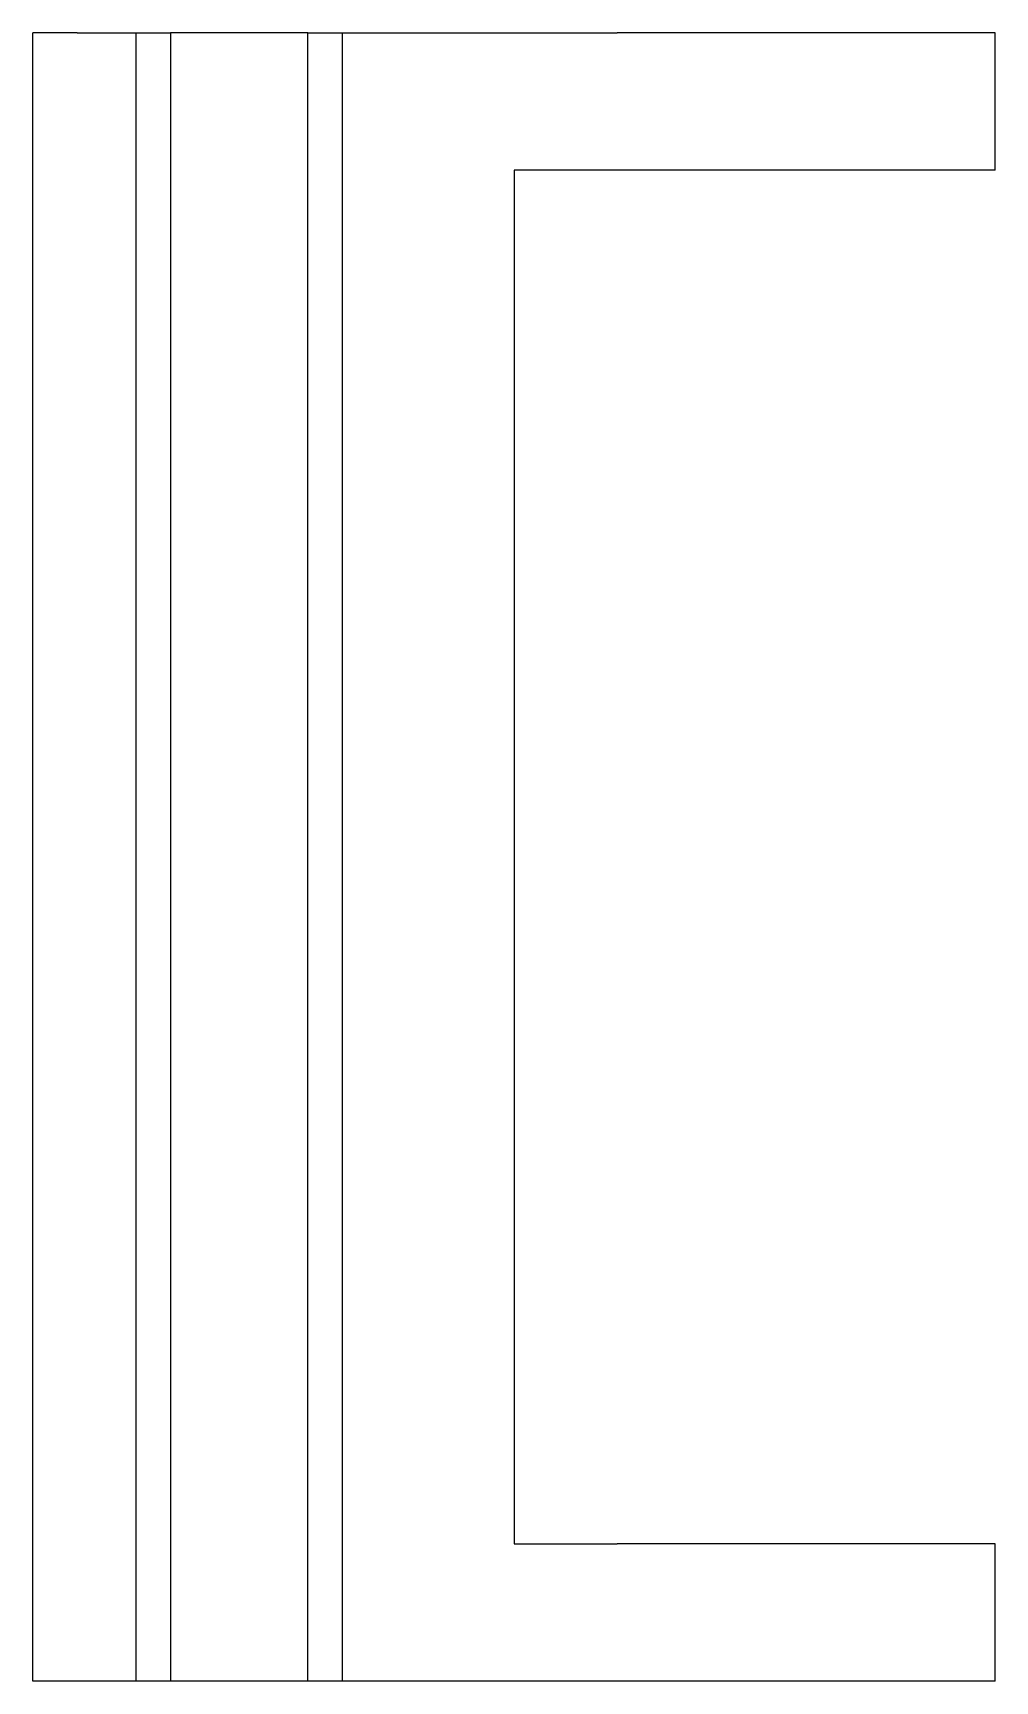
# Model space of a CAD drawing. Header units: metres. Extents: x -28 to 0, y -48 to 0.
import ezdxf

# ---------------------------------------------------------------- set-up
doc = ezdxf.new("R2010")
doc.units = ezdxf.units.M

msp = doc.modelspace()

# ---------------------------------------------------------------- linework, layer by layer
for points in [[(-28, -48), (-28, -47.04), (-28, -46.08), (-28, -45.12), (-28, -44.16), (-28, -43.2), (-28, -42.24), (-28, -41.28), (-28, -40.32), (-28, -39.36), (-28, -38.4), (-28, -37.44), (-28, -36.48), (-28, -35.52), (-28, -34.56), (-28, -33.6), (-28, -32.64), (-28, -31.68), (-28, -30.72), (-28, -29.76), (-28, -28.8), (-28, -27.84), (-28, -26.88), (-28, -25.92), (-28, -24.96), (-28, -24), (-28, -23.04), (-28, -22.08), (-28, -21.12), (-28, -20.16), (-28, -19.2), (-28, -18.24), (-28, -17.28), (-28, -16.32), (-28, -15.36), (-28, -14.4), (-28, -13.44), (-28, -12.48), (-28, -11.52), (-28, -10.56), (-28, -9.6), (-28, -8.64), (-28, -7.68), (-28, -6.72), (-28, -5.76), (-28, -4.8), (-28, -3.84), (-28, -2.88), (-28, -1.92), (-28, -0.96), (-28, 0)], [(-26.714, 0), (-26.762, 0), (-26.81, 0), (-26.858, 0), (-26.905, 0), (-26.95, 0), (-26.995, 0), (-27.04, 0), (-27.082, 0), (-27.123, 0), (-27.165, 0), (-27.206, 0), (-27.244, 0), (-27.283, 0), (-27.321, 0), (-27.357, 0), (-27.392, 0), (-27.427, 0), (-27.461, 0), (-27.493, 0), (-27.524, 0), (-27.556, 0), (-27.586, 0), (-27.613, 0), (-27.641, 0), (-27.669, 0), (-27.694, 0), (-27.718, 0), (-27.743, 0), (-27.765, 0), (-27.786, 0), (-27.807, 0), (-27.828, 0), (-27.845, 0), (-27.862, 0), (-27.879, 0), (-27.895, 0), (-27.908, 0), (-27.922, 0), (-27.935, 0), (-27.946, 0), (-27.955, 0), (-27.965, 0), (-27.974, 0), (-27.979, 0), (-27.985, 0), (-27.991, 0), (-27.994, 0), (-27.996, 0), (-27.998, 0), (-28, 0)], [(-26.714, 0), (-26.65, 0), (-26.586, 0), (-26.522, 0), (-26.46, 0), (-26.4, 0), (-26.34, 0), (-26.281, 0), (-26.224, 0), (-26.169, 0), (-26.113, 0), (-26.059, 0), (-26.008, 0), (-25.957, 0), (-25.905, 0), (-25.857, 0), (-25.811, 0), (-25.764, 0), (-25.718, 0), (-25.676, 0), (-25.634, 0), (-25.592, 0), (-25.553, 0), (-25.515, 0), (-25.478, 0), (-25.441, 0), (-25.408, 0), (-25.376, 0), (-25.343, 0), (-25.313, 0), (-25.285, 0), (-25.257, 0), (-25.23, 0), (-25.206, 0), (-25.184, 0), (-25.161, 0), (-25.14, 0), (-25.122, 0), (-25.104, 0), (-25.087, 0), (-25.073, 0), (-25.06, 0), (-25.047, 0), (-25.035, 0), (-25.028, 0), (-25.02, 0), (-25.012, 0), (-25.008, 0), (-25.005, 0), (-25.003, 0), (-25, 0)], [(-25, -48), (-25, -47.04), (-25, -46.08), (-25, -45.12), (-25, -44.16), (-25, -43.2), (-25, -42.24), (-25, -41.28), (-25, -40.32), (-25, -39.36), (-25, -38.4), (-25, -37.44), (-25, -36.48), (-25, -35.52), (-25, -34.56), (-25, -33.6), (-25, -32.64), (-25, -31.68), (-25, -30.72), (-25, -29.76), (-25, -28.8), (-25, -27.84), (-25, -26.88), (-25, -25.92), (-25, -24.96), (-25, -24), (-25, -23.04), (-25, -22.08), (-25, -21.12), (-25, -20.16), (-25, -19.2), (-25, -18.24), (-25, -17.28), (-25, -16.32), (-25, -15.36), (-25, -14.4), (-25, -13.44), (-25, -12.48), (-25, -11.52), (-25, -10.56), (-25, -9.6), (-25, -8.64), (-25, -7.68), (-25, -6.72), (-25, -5.76), (-25, -4.8), (-25, -3.84), (-25, -2.88), (-25, -1.92), (-25, -0.96), (-25, 0)], [(-25, 0), (-24.98, 0), (-24.96, 0), (-24.94, 0), (-24.92, 0), (-24.9, 0), (-24.88, 0), (-24.86, 0), (-24.84, 0), (-24.82, 0), (-24.8, 0), (-24.78, 0), (-24.76, 0), (-24.74, 0), (-24.72, 0), (-24.7, 0), (-24.68, 0), (-24.66, 0), (-24.64, 0), (-24.62, 0), (-24.6, 0), (-24.58, 0), (-24.56, 0), (-24.54, 0), (-24.52, 0), (-24.5, 0), (-24.48, 0), (-24.46, 0), (-24.44, 0), (-24.42, 0), (-24.4, 0), (-24.38, 0), (-24.36, 0), (-24.34, 0), (-24.32, 0), (-24.3, 0), (-24.28, 0), (-24.26, 0), (-24.24, 0), (-24.22, 0), (-24.2, 0), (-24.18, 0), (-24.16, 0), (-24.14, 0), (-24.12, 0), (-24.1, 0), (-24.08, 0), (-24.06, 0), (-24.04, 0), (-24.02, 0), (-24, 0)], [(-20, 0), (-20.08, 0), (-20.16, 0), (-20.24, 0), (-20.32, 0), (-20.4, 0), (-20.48, 0), (-20.56, 0), (-20.64, 0), (-20.72, 0), (-20.8, 0), (-20.88, 0), (-20.96, 0), (-21.04, 0), (-21.12, 0), (-21.2, 0), (-21.28, 0), (-21.36, 0), (-21.44, 0), (-21.52, 0), (-21.6, 0), (-21.68, 0), (-21.76, 0), (-21.84, 0), (-21.92, 0), (-22, 0), (-22.08, 0), (-22.16, 0), (-22.24, 0), (-22.32, 0), (-22.4, 0), (-22.48, 0), (-22.56, 0), (-22.64, 0), (-22.72, 0), (-22.8, 0), (-22.88, 0), (-22.96, 0), (-23.04, 0), (-23.12, 0), (-23.2, 0), (-23.28, 0), (-23.36, 0), (-23.44, 0), (-23.52, 0), (-23.6, 0), (-23.68, 0), (-23.76, 0), (-23.84, 0), (-23.92, 0), (-24, 0)], [(-24, 0), (-24, -0.96), (-24, -1.92), (-24, -2.88), (-24, -3.84), (-24, -4.8), (-24, -5.76), (-24, -6.72), (-24, -7.68), (-24, -8.64), (-24, -9.6), (-24, -10.56), (-24, -11.52), (-24, -12.48), (-24, -13.44), (-24, -14.4), (-24, -15.36), (-24, -16.32), (-24, -17.28), (-24, -18.24), (-24, -19.2), (-24, -20.16), (-24, -21.12), (-24, -22.08), (-24, -23.04), (-24, -24), (-24, -24.96), (-24, -25.92), (-24, -26.88), (-24, -27.84), (-24, -28.8), (-24, -29.76), (-24, -30.72), (-24, -31.68), (-24, -32.64), (-24, -33.6), (-24, -34.56), (-24, -35.52), (-24, -36.48), (-24, -37.44), (-24, -38.4), (-24, -39.36), (-24, -40.32), (-24, -41.28), (-24, -42.24), (-24, -43.2), (-24, -44.16), (-24, -45.12), (-24, -46.08), (-24, -47.04), (-24, -48)], [(-20, -48), (-20, -47.04), (-20, -46.08), (-20, -45.12), (-20, -44.16), (-20, -43.2), (-20, -42.24), (-20, -41.28), (-20, -40.32), (-20, -39.36), (-20, -38.4), (-20, -37.44), (-20, -36.48), (-20, -35.52), (-20, -34.56), (-20, -33.6), (-20, -32.64), (-20, -31.68), (-20, -30.72), (-20, -29.76), (-20, -28.8), (-20, -27.84), (-20, -26.88), (-20, -25.92), (-20, -24.96), (-20, -24), (-20, -23.04), (-20, -22.08), (-20, -21.12), (-20, -20.16), (-20, -19.2), (-20, -18.24), (-20, -17.28), (-20, -16.32), (-20, -15.36), (-20, -14.4), (-20, -13.44), (-20, -12.48), (-20, -11.52), (-20, -10.56), (-20, -9.6), (-20, -8.64), (-20, -7.68), (-20, -6.72), (-20, -5.76), (-20, -4.8), (-20, -3.84), (-20, -2.88), (-20, -1.92), (-20, -0.96), (-20, 0)], [(-20, 0), (-19.98, 0), (-19.96, 0), (-19.94, 0), (-19.92, 0), (-19.9, 0), (-19.88, 0), (-19.86, 0), (-19.84, 0), (-19.82, 0), (-19.8, 0), (-19.78, 0), (-19.76, 0), (-19.74, 0), (-19.72, 0), (-19.7, 0), (-19.68, 0), (-19.66, 0), (-19.64, 0), (-19.62, 0), (-19.6, 0), (-19.58, 0), (-19.56, 0), (-19.54, 0), (-19.52, 0), (-19.5, 0), (-19.48, 0), (-19.46, 0), (-19.44, 0), (-19.42, 0), (-19.4, 0), (-19.38, 0), (-19.36, 0), (-19.34, 0), (-19.32, 0), (-19.3, 0), (-19.28, 0), (-19.26, 0), (-19.24, 0), (-19.22, 0), (-19.2, 0), (-19.18, 0), (-19.16, 0), (-19.14, 0), (-19.12, 0), (-19.1, 0), (-19.08, 0), (-19.06, 0), (-19.04, 0), (-19.02, 0), (-19, 0)], [(-19, 0), (-19, -0.96), (-19, -1.92), (-19, -2.88), (-19, -3.84), (-19, -4.8), (-19, -5.76), (-19, -6.72), (-19, -7.68), (-19, -8.64), (-19, -9.6), (-19, -10.56), (-19, -11.52), (-19, -12.48), (-19, -13.44), (-19, -14.4), (-19, -15.36), (-19, -16.32), (-19, -17.28), (-19, -18.24), (-19, -19.2), (-19, -20.16), (-19, -21.12), (-19, -22.08), (-19, -23.04), (-19, -24), (-19, -24.96), (-19, -25.92), (-19, -26.88), (-19, -27.84), (-19, -28.8), (-19, -29.76), (-19, -30.72), (-19, -31.68), (-19, -32.64), (-19, -33.6), (-19, -34.56), (-19, -35.52), (-19, -36.48), (-19, -37.44), (-19, -38.4), (-19, -39.36), (-19, -40.32), (-19, -41.28), (-19, -42.24), (-19, -43.2), (-19, -44.16), (-19, -45.12), (-19, -46.08), (-19, -47.04), (-19, -48)], [(-19, 0), (-18.986, 0), (-18.972, 0), (-18.958, 0), (-18.932, 0), (-18.89, 0), (-18.848, 0), (-18.805, 0), (-18.74, 0), (-18.67, 0), (-18.601, 0), (-18.524, 0), (-18.427, 0), (-18.331, 0), (-18.235, 0), (-18.121, 0), (-17.999, 0), (-17.878, 0), (-17.753, 0), (-17.608, 0), (-17.462, 0), (-17.317, 0), (-17.159, 0), (-16.992, 0), (-16.824, 0), (-16.657, 0), (-16.47, 0), (-16.282, 0), (-16.095, 0), (-15.9, 0), (-15.695, 0), (-15.49, 0), (-15.286, 0), (-15.068, 0), (-14.848, 0), (-14.628, 0), (-14.405, 0), (-14.173, 0), (-13.941, 0), (-13.709, 0), (-13.47, 0), (-13.228, 0), (-12.987, 0), (-12.745, 0), (-12.497, 0), (-12.249, 0), (-12.002, 0), (-11.752, 0), (-11.502, 0), (-11.251, 0), (-11, 0)], [(-5, 0), (-5.12, 0), (-5.24, 0), (-5.36, 0), (-5.48, 0), (-5.6, 0), (-5.72, 0), (-5.84, 0), (-5.96, 0), (-6.08, 0), (-6.2, 0), (-6.32, 0), (-6.44, 0), (-6.56, 0), (-6.68, 0), (-6.8, 0), (-6.92, 0), (-7.04, 0), (-7.16, 0), (-7.28, 0), (-7.4, 0), (-7.52, 0), (-7.64, 0), (-7.76, 0), (-7.88, 0), (-8, 0), (-8.12, 0), (-8.24, 0), (-8.36, 0), (-8.48, 0), (-8.6, 0), (-8.72, 0), (-8.84, 0), (-8.96, 0), (-9.08, 0), (-9.2, 0), (-9.32, 0), (-9.44, 0), (-9.56, 0), (-9.68, 0), (-9.8, 0), (-9.92, 0), (-10.04, 0), (-10.16, 0), (-10.28, 0), (-10.4, 0), (-10.52, 0), (-10.64, 0), (-10.76, 0), (-10.88, 0), (-11, 0)], [(0, 0), (-0.009, 0), (-0.018, 0), (-0.026, 0), (-0.043, 0), (-0.069, 0), (-0.095, 0), (-0.122, 0), (-0.163, 0), (-0.206, 0), (-0.25, 0), (-0.298, 0), (-0.358, 0), (-0.418, 0), (-0.478, 0), (-0.549, 0), (-0.625, 0), (-0.701, 0), (-0.779, 0), (-0.87, 0), (-0.961, 0), (-1.052, 0), (-1.151, 0), (-1.255, 0), (-1.36, 0), (-1.464, 0), (-1.582, 0), (-1.699, 0), (-1.816, 0), (-1.937, 0), (-2.065, 0), (-2.194, 0), (-2.322, 0), (-2.458, 0), (-2.595, 0), (-2.732, 0), (-2.872, 0), (-3.017, 0), (-3.162, 0), (-3.307, 0), (-3.456, 0), (-3.607, 0), (-3.758, 0), (-3.91, 0), (-4.064, 0), (-4.219, 0), (-4.374, 0), (-4.53, 0), (-4.686, 0), (-4.843, 0), (-5, 0)], [(0, -4), (0, -3.92), (0, -3.84), (0, -3.76), (0, -3.68), (0, -3.6), (0, -3.52), (0, -3.44), (0, -3.36), (0, -3.28), (0, -3.2), (0, -3.12), (0, -3.04), (0, -2.96), (0, -2.88), (0, -2.8), (0, -2.72), (0, -2.64), (0, -2.56), (0, -2.48), (0, -2.4), (0, -2.32), (0, -2.24), (0, -2.16), (0, -2.08), (0, -2), (0, -1.92), (0, -1.84), (0, -1.76), (0, -1.68), (0, -1.6), (0, -1.52), (0, -1.44), (0, -1.36), (0, -1.28), (0, -1.2), (0, -1.12), (0, -1.04), (0, -0.96), (0, -0.88), (0, -0.8), (0, -0.72), (0, -0.64), (0, -0.56), (0, -0.48), (0, -0.4), (0, -0.32), (0, -0.24), (0, -0.16), (0, -0.08), (0, 0)], [(-11, -4), (-11.061, -4), (-11.123, -4), (-11.184, -4), (-11.246, -4), (-11.307, -4), (-11.369, -4), (-11.43, -4), (-11.492, -4), (-11.553, -4), (-11.614, -4), (-11.676, -4), (-11.737, -4), (-11.798, -4), (-11.859, -4), (-11.92, -4), (-11.981, -4), (-12.043, -4), (-12.104, -4), (-12.164, -4), (-12.225, -4), (-12.286, -4), (-12.347, -4), (-12.407, -4), (-12.468, -4), (-12.528, -4), (-12.588, -4), (-12.649, -4), (-12.709, -4), (-12.769, -4), (-12.829, -4), (-12.888, -4), (-12.948, -4), (-13.008, -4), (-13.067, -4), (-13.127, -4), (-13.186, -4), (-13.245, -4), (-13.304, -4), (-13.363, -4), (-13.421, -4), (-13.48, -4), (-13.538, -4), (-13.597, -4), (-13.655, -4), (-13.713, -4), (-13.77, -4), (-13.828, -4), (-13.885, -4), (-13.943, -4), (-14, -4)], [(-14, -4), (-14, -4.8), (-14, -5.6), (-14, -6.4), (-14, -7.2), (-14, -8), (-14, -8.8), (-14, -9.6), (-14, -10.4), (-14, -11.2), (-14, -12), (-14, -12.8), (-14, -13.6), (-14, -14.4), (-14, -15.2), (-14, -16), (-14, -16.8), (-14, -17.6), (-14, -18.4), (-14, -19.2), (-14, -20), (-14, -20.8), (-14, -21.6), (-14, -22.4), (-14, -23.2), (-14, -24), (-14, -24.8), (-14, -25.6), (-14, -26.4), (-14, -27.2), (-14, -28), (-14, -28.8), (-14, -29.6), (-14, -30.4), (-14, -31.2), (-14, -32), (-14, -32.8), (-14, -33.6), (-14, -34.4), (-14, -35.2), (-14, -36), (-14, -36.8), (-14, -37.6), (-14, -38.4), (-14, -39.2), (-14, -40), (-14, -40.8), (-14, -41.6), (-14, -42.4), (-14, -43.2), (-14, -44)], [(-5, -4), (-5.12, -4), (-5.24, -4), (-5.36, -4), (-5.48, -4), (-5.6, -4), (-5.72, -4), (-5.84, -4), (-5.96, -4), (-6.08, -4), (-6.2, -4), (-6.32, -4), (-6.44, -4), (-6.56, -4), (-6.68, -4), (-6.8, -4), (-6.92, -4), (-7.04, -4), (-7.16, -4), (-7.28, -4), (-7.4, -4), (-7.52, -4), (-7.64, -4), (-7.76, -4), (-7.88, -4), (-8, -4), (-8.12, -4), (-8.24, -4), (-8.36, -4), (-8.48, -4), (-8.6, -4), (-8.72, -4), (-8.84, -4), (-8.96, -4), (-9.08, -4), (-9.2, -4), (-9.32, -4), (-9.44, -4), (-9.56, -4), (-9.68, -4), (-9.8, -4), (-9.92, -4), (-10.04, -4), (-10.16, -4), (-10.28, -4), (-10.4, -4), (-10.52, -4), (-10.64, -4), (-10.76, -4), (-10.88, -4), (-11, -4)], [(0, -4), (-0.009, -4), (-0.018, -4), (-0.026, -4), (-0.043, -4), (-0.069, -4), (-0.095, -4), (-0.122, -4), (-0.163, -4), (-0.206, -4), (-0.25, -4), (-0.298, -4), (-0.358, -4), (-0.418, -4), (-0.478, -4), (-0.549, -4), (-0.625, -4), (-0.701, -4), (-0.779, -4), (-0.87, -4), (-0.961, -4), (-1.052, -4), (-1.151, -4), (-1.255, -4), (-1.36, -4), (-1.464, -4), (-1.582, -4), (-1.699, -4), (-1.816, -4), (-1.937, -4), (-2.065, -4), (-2.194, -4), (-2.322, -4), (-2.458, -4), (-2.595, -4), (-2.732, -4), (-2.872, -4), (-3.017, -4), (-3.162, -4), (-3.307, -4), (-3.456, -4), (-3.607, -4), (-3.758, -4), (-3.91, -4), (-4.064, -4), (-4.219, -4), (-4.374, -4), (-4.53, -4), (-4.686, -4), (-4.843, -4), (-5, -4)], [(-14, -44), (-13.943, -44), (-13.885, -44), (-13.828, -44), (-13.77, -44), (-13.713, -44), (-13.655, -44), (-13.597, -44), (-13.538, -44), (-13.48, -44), (-13.421, -44), (-13.363, -44), (-13.304, -44), (-13.245, -44), (-13.186, -44), (-13.127, -44), (-13.067, -44), (-13.008, -44), (-12.948, -44), (-12.888, -44), (-12.829, -44), (-12.769, -44), (-12.709, -44), (-12.649, -44), (-12.588, -44), (-12.528, -44), (-12.468, -44), (-12.407, -44), (-12.347, -44), (-12.286, -44), (-12.225, -44), (-12.164, -44), (-12.104, -44), (-12.043, -44), (-11.981, -44), (-11.92, -44), (-11.859, -44), (-11.798, -44), (-11.737, -44), (-11.676, -44), (-11.614, -44), (-11.553, -44), (-11.492, -44), (-11.43, -44), (-11.369, -44), (-11.307, -44), (-11.246, -44), (-11.184, -44), (-11.123, -44), (-11.061, -44), (-11, -44)], [(-5, -44), (-5.12, -44), (-5.24, -44), (-5.36, -44), (-5.48, -44), (-5.6, -44), (-5.72, -44), (-5.84, -44), (-5.96, -44), (-6.08, -44), (-6.2, -44), (-6.32, -44), (-6.44, -44), (-6.56, -44), (-6.68, -44), (-6.8, -44), (-6.92, -44), (-7.04, -44), (-7.16, -44), (-7.28, -44), (-7.4, -44), (-7.52, -44), (-7.64, -44), (-7.76, -44), (-7.88, -44), (-8, -44), (-8.12, -44), (-8.24, -44), (-8.36, -44), (-8.48, -44), (-8.6, -44), (-8.72, -44), (-8.84, -44), (-8.96, -44), (-9.08, -44), (-9.2, -44), (-9.32, -44), (-9.44, -44), (-9.56, -44), (-9.68, -44), (-9.8, -44), (-9.92, -44), (-10.04, -44), (-10.16, -44), (-10.28, -44), (-10.4, -44), (-10.52, -44), (-10.64, -44), (-10.76, -44), (-10.88, -44), (-11, -44)], [(0, -44), (-0.009, -44), (-0.018, -44), (-0.026, -44), (-0.043, -44), (-0.069, -44), (-0.095, -44), (-0.122, -44), (-0.163, -44), (-0.206, -44), (-0.25, -44), (-0.298, -44), (-0.358, -44), (-0.418, -44), (-0.478, -44), (-0.549, -44), (-0.625, -44), (-0.701, -44), (-0.779, -44), (-0.87, -44), (-0.961, -44), (-1.052, -44), (-1.151, -44), (-1.255, -44), (-1.36, -44), (-1.464, -44), (-1.582, -44), (-1.699, -44), (-1.816, -44), (-1.937, -44), (-2.065, -44), (-2.194, -44), (-2.322, -44), (-2.458, -44), (-2.595, -44), (-2.732, -44), (-2.872, -44), (-3.017, -44), (-3.162, -44), (-3.307, -44), (-3.456, -44), (-3.607, -44), (-3.758, -44), (-3.91, -44), (-4.064, -44), (-4.219, -44), (-4.374, -44), (-4.53, -44), (-4.686, -44), (-4.843, -44), (-5, -44)], [(0, -48), (0, -47.92), (0, -47.84), (0, -47.76), (0, -47.68), (0, -47.6), (0, -47.52), (0, -47.44), (0, -47.36), (0, -47.28), (0, -47.2), (0, -47.12), (0, -47.04), (0, -46.96), (0, -46.88), (0, -46.8), (0, -46.72), (0, -46.64), (0, -46.56), (0, -46.48), (0, -46.4), (0, -46.32), (0, -46.24), (0, -46.16), (0, -46.08), (0, -46), (0, -45.92), (0, -45.84), (0, -45.76), (0, -45.68), (0, -45.6), (0, -45.52), (0, -45.44), (0, -45.36), (0, -45.28), (0, -45.2), (0, -45.12), (0, -45.04), (0, -44.96), (0, -44.88), (0, -44.8), (0, -44.72), (0, -44.64), (0, -44.56), (0, -44.48), (0, -44.4), (0, -44.32), (0, -44.24), (0, -44.16), (0, -44.08), (0, -44)], [(-26.714, -48), (-26.762, -48), (-26.81, -48), (-26.858, -48), (-26.905, -48), (-26.95, -48), (-26.995, -48), (-27.04, -48), (-27.082, -48), (-27.123, -48), (-27.165, -48), (-27.206, -48), (-27.244, -48), (-27.283, -48), (-27.321, -48), (-27.357, -48), (-27.392, -48), (-27.427, -48), (-27.461, -48), (-27.493, -48), (-27.524, -48), (-27.556, -48), (-27.586, -48), (-27.613, -48), (-27.641, -48), (-27.669, -48), (-27.694, -48), (-27.718, -48), (-27.743, -48), (-27.765, -48), (-27.786, -48), (-27.807, -48), (-27.828, -48), (-27.845, -48), (-27.862, -48), (-27.879, -48), (-27.895, -48), (-27.908, -48), (-27.922, -48), (-27.935, -48), (-27.946, -48), (-27.955, -48), (-27.965, -48), (-27.974, -48), (-27.979, -48), (-27.985, -48), (-27.991, -48), (-27.994, -48), (-27.996, -48), (-27.998, -48), (-28, -48)], [(-25, -48), (-25.003, -48), (-25.005, -48), (-25.008, -48), (-25.012, -48), (-25.02, -48), (-25.028, -48), (-25.035, -48), (-25.047, -48), (-25.06, -48), (-25.073, -48), (-25.087, -48), (-25.104, -48), (-25.122, -48), (-25.14, -48), (-25.161, -48), (-25.184, -48), (-25.206, -48), (-25.23, -48), (-25.257, -48), (-25.285, -48), (-25.313, -48), (-25.343, -48), (-25.376, -48), (-25.408, -48), (-25.441, -48), (-25.478, -48), (-25.515, -48), (-25.553, -48), (-25.592, -48), (-25.634, -48), (-25.676, -48), (-25.718, -48), (-25.764, -48), (-25.811, -48), (-25.857, -48), (-25.905, -48), (-25.957, -48), (-26.008, -48), (-26.059, -48), (-26.113, -48), (-26.169, -48), (-26.224, -48), (-26.281, -48), (-26.34, -48), (-26.4, -48), (-26.46, -48), (-26.522, -48), (-26.586, -48), (-26.65, -48), (-26.714, -48)], [(-24, -48), (-24.02, -48), (-24.04, -48), (-24.06, -48), (-24.08, -48), (-24.1, -48), (-24.12, -48), (-24.14, -48), (-24.16, -48), (-24.18, -48), (-24.2, -48), (-24.22, -48), (-24.24, -48), (-24.26, -48), (-24.28, -48), (-24.3, -48), (-24.32, -48), (-24.34, -48), (-24.36, -48), (-24.38, -48), (-24.4, -48), (-24.42, -48), (-24.44, -48), (-24.46, -48), (-24.48, -48), (-24.5, -48), (-24.52, -48), (-24.54, -48), (-24.56, -48), (-24.58, -48), (-24.6, -48), (-24.62, -48), (-24.64, -48), (-24.66, -48), (-24.68, -48), (-24.7, -48), (-24.72, -48), (-24.74, -48), (-24.76, -48), (-24.78, -48), (-24.8, -48), (-24.82, -48), (-24.84, -48), (-24.86, -48), (-24.88, -48), (-24.9, -48), (-24.92, -48), (-24.94, -48), (-24.96, -48), (-24.98, -48), (-25, -48)], [(-20, -48), (-20.08, -48), (-20.16, -48), (-20.24, -48), (-20.32, -48), (-20.4, -48), (-20.48, -48), (-20.56, -48), (-20.64, -48), (-20.72, -48), (-20.8, -48), (-20.88, -48), (-20.96, -48), (-21.04, -48), (-21.12, -48), (-21.2, -48), (-21.28, -48), (-21.36, -48), (-21.44, -48), (-21.52, -48), (-21.6, -48), (-21.68, -48), (-21.76, -48), (-21.84, -48), (-21.92, -48), (-22, -48), (-22.08, -48), (-22.16, -48), (-22.24, -48), (-22.32, -48), (-22.4, -48), (-22.48, -48), (-22.56, -48), (-22.64, -48), (-22.72, -48), (-22.8, -48), (-22.88, -48), (-22.96, -48), (-23.04, -48), (-23.12, -48), (-23.2, -48), (-23.28, -48), (-23.36, -48), (-23.44, -48), (-23.52, -48), (-23.6, -48), (-23.68, -48), (-23.76, -48), (-23.84, -48), (-23.92, -48), (-24, -48)], [(-19, -48), (-19.02, -48), (-19.04, -48), (-19.06, -48), (-19.08, -48), (-19.1, -48), (-19.12, -48), (-19.14, -48), (-19.16, -48), (-19.18, -48), (-19.2, -48), (-19.22, -48), (-19.24, -48), (-19.26, -48), (-19.28, -48), (-19.3, -48), (-19.32, -48), (-19.34, -48), (-19.36, -48), (-19.38, -48), (-19.4, -48), (-19.42, -48), (-19.44, -48), (-19.46, -48), (-19.48, -48), (-19.5, -48), (-19.52, -48), (-19.54, -48), (-19.56, -48), (-19.58, -48), (-19.6, -48), (-19.62, -48), (-19.64, -48), (-19.66, -48), (-19.68, -48), (-19.7, -48), (-19.72, -48), (-19.74, -48), (-19.76, -48), (-19.78, -48), (-19.8, -48), (-19.82, -48), (-19.84, -48), (-19.86, -48), (-19.88, -48), (-19.9, -48), (-19.92, -48), (-19.94, -48), (-19.96, -48), (-19.98, -48), (-20, -48)], [(-11, -48), (-11.251, -48), (-11.502, -48), (-11.752, -48), (-12.002, -48), (-12.249, -48), (-12.497, -48), (-12.745, -48), (-12.987, -48), (-13.228, -48), (-13.47, -48), (-13.709, -48), (-13.941, -48), (-14.173, -48), (-14.405, -48), (-14.628, -48), (-14.848, -48), (-15.068, -48), (-15.286, -48), (-15.49, -48), (-15.695, -48), (-15.9, -48), (-16.095, -48), (-16.282, -48), (-16.47, -48), (-16.657, -48), (-16.824, -48), (-16.992, -48), (-17.159, -48), (-17.317, -48), (-17.462, -48), (-17.608, -48), (-17.753, -48), (-17.878, -48), (-17.999, -48), (-18.121, -48), (-18.235, -48), (-18.331, -48), (-18.427, -48), (-18.524, -48), (-18.601, -48), (-18.67, -48), (-18.74, -48), (-18.805, -48), (-18.848, -48), (-18.89, -48), (-18.932, -48), (-18.958, -48), (-18.972, -48), (-18.986, -48), (-19, -48)], [(-5, -48), (-5.12, -48), (-5.24, -48), (-5.36, -48), (-5.48, -48), (-5.6, -48), (-5.72, -48), (-5.84, -48), (-5.96, -48), (-6.08, -48), (-6.2, -48), (-6.32, -48), (-6.44, -48), (-6.56, -48), (-6.68, -48), (-6.8, -48), (-6.92, -48), (-7.04, -48), (-7.16, -48), (-7.28, -48), (-7.4, -48), (-7.52, -48), (-7.64, -48), (-7.76, -48), (-7.88, -48), (-8, -48), (-8.12, -48), (-8.24, -48), (-8.36, -48), (-8.48, -48), (-8.6, -48), (-8.72, -48), (-8.84, -48), (-8.96, -48), (-9.08, -48), (-9.2, -48), (-9.32, -48), (-9.44, -48), (-9.56, -48), (-9.68, -48), (-9.8, -48), (-9.92, -48), (-10.04, -48), (-10.16, -48), (-10.28, -48), (-10.4, -48), (-10.52, -48), (-10.64, -48), (-10.76, -48), (-10.88, -48), (-11, -48)], [(0, -48), (-0.009, -48), (-0.018, -48), (-0.026, -48), (-0.043, -48), (-0.069, -48), (-0.095, -48), (-0.122, -48), (-0.163, -48), (-0.206, -48), (-0.25, -48), (-0.298, -48), (-0.358, -48), (-0.418, -48), (-0.478, -48), (-0.549, -48), (-0.625, -48), (-0.701, -48), (-0.779, -48), (-0.87, -48), (-0.961, -48), (-1.052, -48), (-1.151, -48), (-1.255, -48), (-1.36, -48), (-1.464, -48), (-1.582, -48), (-1.699, -48), (-1.816, -48), (-1.937, -48), (-2.065, -48), (-2.194, -48), (-2.322, -48), (-2.458, -48), (-2.595, -48), (-2.732, -48), (-2.872, -48), (-3.017, -48), (-3.162, -48), (-3.307, -48), (-3.456, -48), (-3.607, -48), (-3.758, -48), (-3.91, -48), (-4.064, -48), (-4.219, -48), (-4.374, -48), (-4.53, -48), (-4.686, -48), (-4.843, -48), (-5, -48)]]:
    msp.add_lwpolyline(points)

doc.saveas('drawing.dxf')
